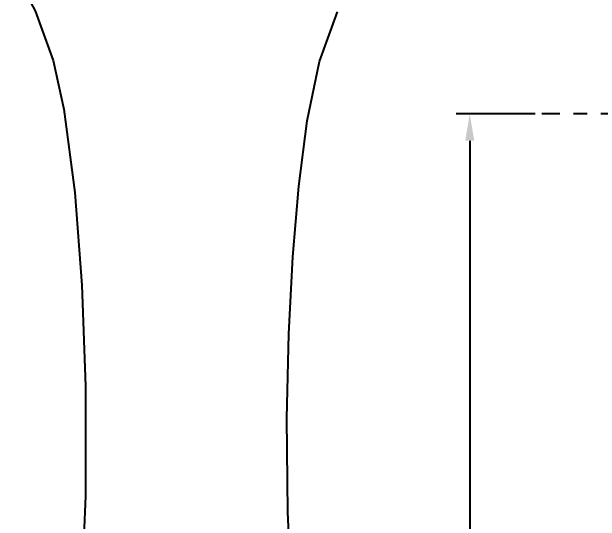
# Model space of a CAD drawing. Header units: millimetres. Extents: x 789 to 1209, y 393 to 987.
# Drawn here: x 942.7 to 997.3, y 818.3 to 865.5 of the extents above; entities that cross this region are included whole.
import ezdxf

# ---------------------------------------------------------------- set-up
doc = ezdxf.new("R2010")
doc.units = ezdxf.units.MM
doc.header["$LTSCALE"] = 0.1
doc.linetypes.add('CENTERX2', pattern=[101.6, 63.5, -12.7, 12.7, -12.7])
doc.layers.add('CENTER', color=1, linetype='CENTERX2')
doc.layers.add('DIM', color=3, linetype='Continuous')
doc.styles.get("Standard").update_dxf_attribs({"font": 'arial.ttf'})
doc.dimstyles.new('ISO-25', dxfattribs={"dimtxt": 2.5, "dimasz": 2.5, "dimexe": 1.25, "dimexo": 0.625, "dimtad": 1, "dimlfac": 1.333333, "dimtxsty": 'Standard', "dimcen": 2.5, "dimadec": 0, "dimazin": 0, "dimtfac": 1, "dimtmove": 0, "dimatfit": 3, "dimfxl": 0, "dimarcsym": 0})

# ---------------------------------------------------------------- blocks, each defined once
blk = doc.blocks.new('*D22')
at = {"layer": 'Defpoints', "color": 0}
for p in [(991.871, 856.087), (985.187, 735.337), (991.871, 735.337)]:
    blk.add_point(p, dxfattribs=at)
at = {"layer": 'DIM', "color": 0, "lineweight": -2}
for p, q in [((991.246, 856.087), (983.937, 856.087)), ((985.187, 853.587), (985.187, 737.837)), ((991.246, 735.337), (983.937, 735.337))]:
    blk.add_line(p, q, dxfattribs=at)
at = {"layer": 'DIM', "color": 0}
for points in [[(984.77, 853.587), (985.603, 853.587), (985.187, 856.087)], [(984.77, 737.837), (985.603, 737.837), (985.187, 735.337)]]:
    blk.add_solid(points, dxfattribs=at)
at = {"layer": 'DIM', "color": 0, "insert": (983.285, 795.712), "char_height": 2.5, "attachment_point": 5, "rotation": 90}
blk.add_mtext('102~220', dxfattribs=at)

msp = doc.modelspace()

# ---------------------------------------------------------------- linework, layer by layer
at = {"color": 7, "linetype": 'Continuous'}
msp.add_line((947.5368, 856.4971), (947.5368, 856.497), dxfattribs=at)
for points in [[(942.7154, 869.678), (944.882, 865.6131), (946.5437, 861.0301), (947.5368, 856.497)], [(968.7525, 809.6931), (968.3232, 819.1581), (968.2384, 827.8471), (968.423, 835.6879), (968.7835, 842.8322), (969.3275, 849.3827), (970.1108, 855.4156), (971.2611, 860.9356), (972.9149, 865.5412)], [(947.5367, 856.4971), (948.5627, 848.7838), (949.2033, 840.1817), (949.549, 830.8352), (949.5425, 820.6204), (949.0781, 809.693)]]:
    msp.add_lwpolyline(points, dxfattribs=at)
at = {"layer": 'CENTER'}
msp.add_line((1034.1681, 856.0866), (991.8714, 856.0866), dxfattribs=at)

# ---------------------------------------------------------------- dimensions: what is measured, and where the dimension line sits
at = {"layer": 'DIM'}
dim = msp.add_linear_dim(base=(985.1866, 735.3366), p1=(991.8714, 856.0866), p2=(991.8714, 735.3366), angle=90, text='102~220', dimstyle='ISO-25', dxfattribs=at)
dim.commit()
dim.dimension.update_dxf_attribs({"geometry": '*D22', "text_midpoint": (983.2852, 795.7116)})

doc.saveas('drawing.dxf')
